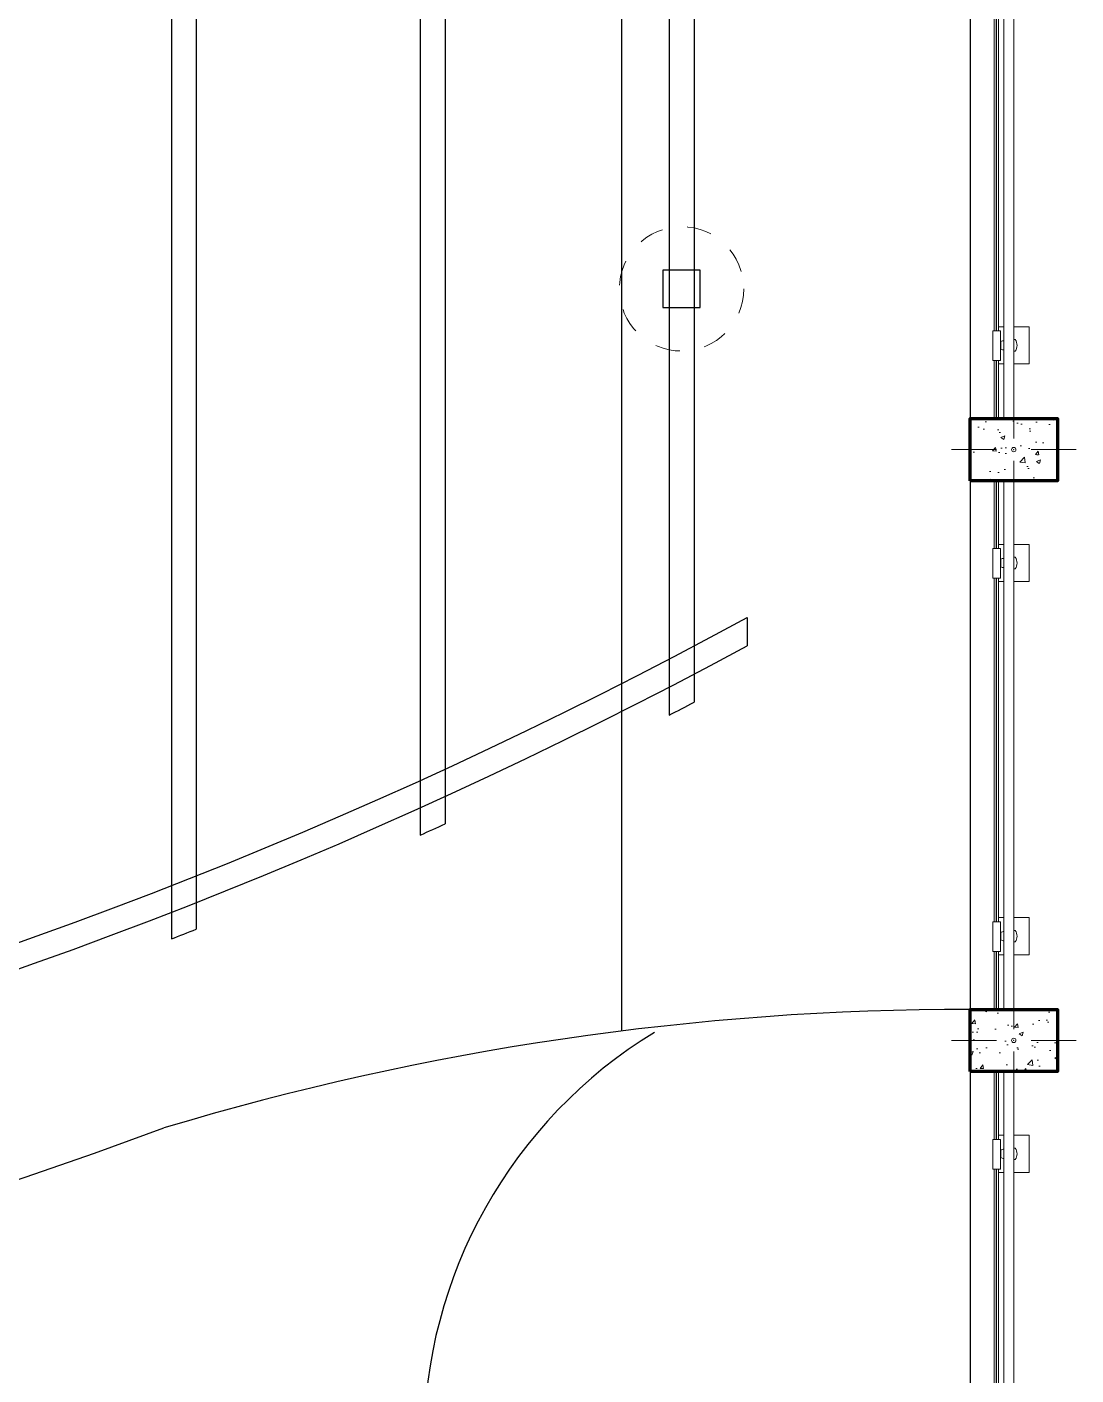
# Model space of a CAD drawing. Header units: metres. Extents: x 28 to 148, y 23 to 113.
# Drawn here: x 115.95 to 120.17, y 70.17 to 75.59 of the extents above; entities that cross this region are included whole.
import ezdxf

# ---------------------------------------------------------------- set-up
doc = ezdxf.new("R2010")
doc.units = ezdxf.units.M
doc.linetypes.add('DASHED2', pattern=[0.375, 0.25, -0.125])
doc.linetypes.add('HIDDEN2', pattern=[0.1875, 0.125, -0.0625])
for name, color, linetype, lineweight in [('A-FLOR-HRAL', 11, 'Continuous', 9), ('COLUMNAS 50', 32, 'Continuous', 70), ('GRAFO 0 BLANCO', 7, 'Continuous', 0), ('proyecciones', 1, 'DASHED2', 5)]:
    doc.layers.add(name, color=color, linetype=linetype, lineweight=lineweight)

# ---------------------------------------------------------------- blocks, each defined once
blk = doc.blocks.new('columna pasillos')
at = {"layer": 'GRAFO 0 BLANCO'}
h = blk.add_hatch(dxfattribs=at)
h.set_pattern_fill('AR-CONC', color=256, scale=0.024, angle=-90)
h.set_pattern_definition([(320, (0, 0), (-0.015060515, -0.17214244), [0.018, -0.198]), (265, (0, 0), (0.18052611, 0.03330032), [0.0144, -0.1584]), (10.45144, (-0.00126, -0.01435), (0.1654656, -0.13884213), [0.01529765, -0.16827411]), (316.1842, (0.048, -7e-10), (-0.03972463, -0.25613792), [0.027, -0.297]), (6.63563, (0.0447, -0.02134), (0.23378846, -0.22431887), [0.02294648, -0.2524113]), (261.18416, (0.048, -7e-10), (0.23378846, -0.22431887), [0.0216, -0.2376]), (291, (0.036, -0.024), (-0.096628536, -0.14325769), [0.018, -0.198]), (236, (0.036, -0.024), (0.17403601, -0.05839568), [0.0144, -0.1584]), (341.45144, (0.02795, -0.03594), (0.07740747, -0.20165337), [0.01529765, -0.16827411]), (307.5, (0, 0), (0.079894525, -0.002918366), [0, -0.15648, 0, -0.1608, 0, -0.159]), (277.5, (0, 0), (0.09465881, -0.06313669), [0, -0.09168, 0, -0.15288, 0, -0.0606]), (237.5, (7e-10, 0.05352), (-0.005413171, -0.128117385), [0, -0.06, 0, -0.1872, 0, -0.2484]), (227.5, (1e-09, 0.07752), (0.024025194, -0.13996468), [0, -0.078, 0, -0.12432, 0, -0.1764])])
h.paths.add_polyline_path([(-235.5347, 35.024), (-235.7847, 35.024), (-235.7847, 34.674), (-235.5347, 34.674)])
h.paths.add_polyline_path([(-235.651, 34.849, -1), (-235.6684, 34.849, -1)], flags=16)
at = {"layer": 'COLUMNAS 50', "color": 1, "linetype": 'Continuous', "lineweight": 9}
for p, q in [((-235.6597, 35.099), (-235.6597, 34.919)), ((-235.7047, 34.849), (-235.8847, 34.849)), ((-235.6147, 34.849), (-235.4347, 34.849)), ((-235.6597, 34.779), (-235.6597, 34.599))]:
    blk.add_line(p, q, dxfattribs=at)
at = {"layer": 'COLUMNAS 50', "linetype": 'Continuous'}
blk.add_lwpolyline([(-235.7847, 35.024), (-235.5347, 35.024), (-235.5347, 34.674), (-235.7847, 34.674)], close=True, dxfattribs=at)
at = {"layer": 'COLUMNAS 50', "color": 1, "linetype": 'Continuous', "lineweight": 9}
blk.add_circle((-235.6597, 34.849), 0.00871, dxfattribs=at)
blk.add_point((-235.6597, 34.849), dxfattribs=at)
blk = doc.blocks.new('Barandilla - 50 x 12mm-V31-Nivel 2')
at = {"layer": 'A-FLOR-HRAL'}
for p, q in [((-26.7, 93), (-88, 93)), ((-88, 93), (-88, 18.2)), ((34.1, 93), (13.2, 93)), ((27, 79.4), (57, 79.4)), ((27, 79.4), (27, -39.6)), ((57, 79.4), (57, -39.6)), ((-88, 18.2), (-88, -56.6)), ((24.9, 2.6), (25.1, 33.6)), ((57, -39.6), (27, -39.6)), ((-88, -56.6), (-26.7, -56.6)), ((13.1, -56.6), (34.1, -56.6))]:
    blk.add_line(p, q, dxfattribs=at)
for centre, radius, start, end in [((-0.6, 18.2), 39.4, 144.0345, 215.4043), ((-19.3, -77.8), 119.9, 93.5424, 96.3187), ((-18.3, 114.4), 119.9, 285.3265, 291.1568), ((-19.3, -77.8), 119.9, 68.282, 74.1963), ((-18.3, 114.4), 119.9, 263.1201, 266.0112)]:
    blk.add_arc(centre, radius, start, end, dxfattribs=at)
blk = doc.blocks.new('Barandilla - 50 x 12mm-V8-Nivel 2')
at = {"layer": 'A-FLOR-HRAL'}
for p, q in [((-26.8, 93), (-88, 93)), ((-88, 93), (-88, 18.2)), ((34.1, 93), (13.2, 93)), ((27, 79.4), (57, 79.4)), ((27, 79.4), (27, -39.6)), ((57, 79.4), (57, -39.6)), ((-88, 18.2), (-88, -56.6)), ((24.9, 2.6), (25.1, 33.6)), ((57, -39.6), (27, -39.6)), ((-88, -56.6), (-26.8, -56.6)), ((13.2, -56.6), (34.1, -56.6))]:
    blk.add_line(p, q, dxfattribs=at)
for centre, radius, start, end in [((-0.6, 18.2), 39.4, 144.0345, 215.4043), ((-19.3, -77.8), 119.9, 93.584, 96.3187), ((-18.3, 114.4), 119.9, 285.3761, 291.1568), ((-19.3, -77.8), 119.9, 68.282, 74.1525), ((-18.3, 114.4), 119.9, 263.1201, 265.9625)]:
    blk.add_arc(centre, radius, start, end, dxfattribs=at)
blk = doc.blocks.new('Barandilla - Barandilla-594816-Nivel 2')
at = {"layer": 'A-FLOR-HRAL'}
for p, q in [((109974.1, 63091.3), (109974.1, 62818.4)), ((109982.1, 63091.3), (109982.1, 62818.4)), ((109983.6, 63091.3), (109983.6, 62818.4)), ((109991.6, 63091.3), (109991.6, 62818.4)), ((110012.5, 63091.3), (110012.5, 60966.3)), ((110052.5, 60966.3), (110052.5, 63091.3)), ((109974.1, 62699.4), (109974.1, 61318.4)), ((109982.1, 62699.4), (109982.1, 61318.4)), ((109983.6, 62699.4), (109983.6, 61318.4)), ((109991.6, 62699.4), (109991.6, 61318.4)), ((109974.1, 61199.4), (109974.1, 60966.3)), ((109982.1, 61199.4), (109982.1, 60966.3)), ((109983.6, 61199.4), (109983.6, 60966.3)), ((109991.6, 61199.4), (109991.6, 60966.3))]:
    blk.add_line(p, q, dxfattribs=at)
at = {"rotation": 180}
for name, p in [('Barandilla - 50 x 12mm-V8-Nivel 2', (110025.7, 62778.8)), ('Barandilla - 50 x 12mm-V31-Nivel 2', (110025.7, 61278.8))]:
    blk.add_blockref(name, p, dxfattribs=at)
blk = doc.blocks.new('Barandilla - Barandilla-594866-Nivel 2')
at = {"layer": 'A-FLOR-HRAL'}
for p, q in [((109974.1, 65466.3), (109974.1, 65193.4)), ((109982.1, 65466.3), (109982.1, 65193.4)), ((109983.6, 65466.3), (109983.6, 65193.4)), ((109991.6, 65466.3), (109991.6, 65193.4)), ((110012.5, 65466.3), (110012.5, 63341.3)), ((110052.5, 63341.3), (110052.5, 65466.3)), ((109974.1, 65074.4), (109974.1, 63693.4)), ((109982.1, 65074.4), (109982.1, 63693.4)), ((109983.6, 65074.4), (109983.6, 63693.4)), ((109991.6, 65074.4), (109991.6, 63693.4)), ((109974.1, 63574.4), (109974.1, 63341.3)), ((109982.1, 63574.4), (109982.1, 63341.3)), ((109983.6, 63574.4), (109983.6, 63341.3)), ((109991.6, 63574.4), (109991.6, 63341.3))]:
    blk.add_line(p, q, dxfattribs=at)
at = {"rotation": 180}
for name, p in [('Barandilla - 50 x 12mm-V8-Nivel 2', (110025.7, 65153.8)), ('Barandilla - 50 x 12mm-V31-Nivel 2', (110025.7, 63653.8))]:
    blk.add_blockref(name, p, dxfattribs=at)
blk = doc.blocks.new('Barandilla - Barandilla-594911-Nivel 2')
at = {"layer": 'A-FLOR-HRAL'}
for p, q in [((109974.1, 67841.3), (109974.1, 67568.4)), ((109982.1, 67841.3), (109982.1, 67568.4)), ((109983.6, 67841.3), (109983.6, 67568.4)), ((109991.6, 67841.3), (109991.6, 67568.4)), ((110012.5, 67841.3), (110012.5, 65716.3)), ((110052.5, 65716.3), (110052.5, 67841.3)), ((109974.1, 67449.4), (109974.1, 66068.4)), ((109982.1, 67449.4), (109982.1, 66068.4)), ((109983.6, 67449.4), (109983.6, 66068.4)), ((109991.6, 67449.4), (109991.6, 66068.4)), ((109974.1, 65949.4), (109974.1, 65716.3)), ((109982.1, 65949.4), (109982.1, 65716.3)), ((109983.6, 65949.4), (109983.6, 65716.3)), ((109991.6, 65949.4), (109991.6, 65716.3))]:
    blk.add_line(p, q, dxfattribs=at)
at = {"rotation": 180}
for name, p in [('Barandilla - 50 x 12mm-V8-Nivel 2', (110025.7, 67528.8)), ('Barandilla - 50 x 12mm-V31-Nivel 2', (110025.7, 66028.8))]:
    blk.add_blockref(name, p, dxfattribs=at)

msp = doc.modelspace()

# ---------------------------------------------------------------- linework, layer by layer
at = {"color": 9, "true_color": 0xc7c8ca}
msp.add_line((118.3411, 71.5519), (118.3411, 81.1787), dxfattribs=at)
for p, q in [((118.631, 80.4727), (118.631, 72.8717)), ((118.531, 80.384), (118.531, 72.8197)), ((117.631, 79.6421), (117.631, 72.3829)), ((117.531, 79.5656), (117.531, 72.3377)), ((116.631, 78.9241), (116.631, 71.9594)), ((116.531, 78.8579), (116.531, 71.9205)), ((118.8441, 73.2123), (118.8441, 73.0985))]:
    msp.add_line(p, q)
at = {"color": 252, "true_color": 0x939598}
msp.add_lwpolyline([(119.7411, 88.0372), (119.7411, 49.4116), (118.3411, 49.4116)], dxfattribs=at)
msp.add_lwpolyline([(118.506, 74.4584), (118.656, 74.4584), (118.656, 74.6084), (118.506, 74.6084)], close=True)
msp.add_lwpolyline([(118.4715, 71.5448, 0.560685), (118.4715, 68.2401)], format="xyb", dxfattribs=at)
for radius, start, end in [(20.1547, 239.43405, 298.6015), (20.2547, 239.43405, 298.44738), (20.3547, 297.29861, 297.61583), (20.3547, 294.17338, 294.4823), (20.3547, 291.12295, 291.42502)]:
    msp.add_arc((109.1957, 90.9075), radius, start, end)
at = {"color": 9, "true_color": 0xc7c8ca}
for centre, radius, start, end in [((109.1969, 90.9029), 21.0501, 239.53998, 290.30193), ((119.7334, 60.4376), 11.1996, 89.96071, 106.7772)]:
    msp.add_arc(centre, radius, start, end, dxfattribs=at)
at = {"layer": 'proyecciones', "linetype": 'HIDDEN2', "ltscale": 0.5}
msp.add_circle((118.581, 74.5334), 0.25, dxfattribs=at)

# ---------------------------------------------------------------- block references
at = {"layer": 'A-FLOR-HRAL', "xscale": 0.001, "yscale": 0.001, "zscale": 0.001}
for name in ['Barandilla - Barandilla-594911-Nivel 2', 'Barandilla - Barandilla-594866-Nivel 2', 'Barandilla - Barandilla-594816-Nivel 2']:
    msp.add_blockref(name, (9.8635, 8.2959), dxfattribs=at)
at = {"layer": 'COLUMNAS 50', "rotation": 89.99999999999999}
for p in [(154.7651, 309.5469), (154.7651, 307.1719)]:
    msp.add_blockref('columna pasillos', p, dxfattribs=at)

doc.saveas('drawing.dxf')
